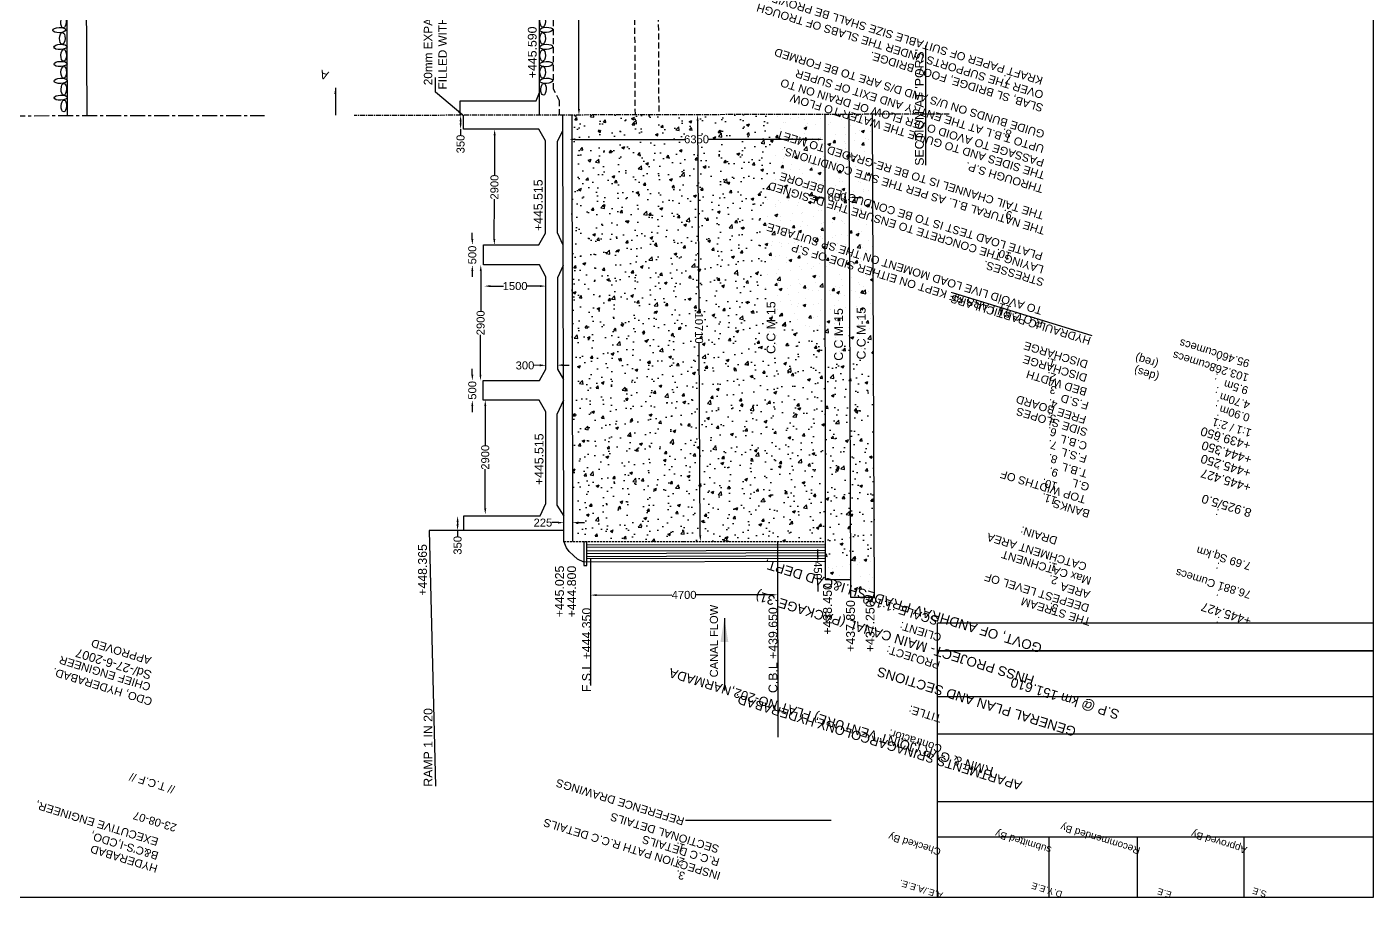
# Model space of a CAD drawing. Header units: millimetres. Extents: x 3621 to 101772, y 3733 to 84143.
# Drawn here: x 68120 to 101772, y 3733 to 25505 of the extents above; entities that cross this region are included whole.
import ezdxf

# ---------------------------------------------------------------- set-up
doc = ezdxf.new("R2010")
doc.units = ezdxf.units.MM
doc.header["$MEASUREMENT"] = 0
doc.linetypes.add('CENTER', pattern=[2, 1.25, -0.25, 0.25, -0.25])
doc.linetypes.add('DASHED', pattern=[0.75, 0.5, -0.25])
for name, color, linetype in [('DIM', 7, 'Continuous'), ('DWG', 7, 'Continuous'), ('TXT', 7, 'Continuous'), ('TXT @ 1', 7, 'Continuous')]:
    doc.layers.add(name, color=color, linetype=linetype)
doc.styles.add('Notes', font='arial.ttf')
doc.styles.get("Standard").update_dxf_attribs({"font": 'arial.ttf'})
doc.dimstyles.new('Civil', dxfattribs={"dimtxt": 200, "dimasz": 150, "dimexe": 0.1, "dimexo": 0.0625, "dimgap": 0.09, "dimtad": 0, "dimdec": 0, "dimzin": 12, "dimdsep": 46, "dimtxsty": 'Standard', "dimcen": 0.1, "dimse1": 1, "dimse2": 1, "dimadec": 0, "dimazin": 2, "dimtfac": 1, "dimtdec": 0, "dimtofl": 0, "dimtmove": 0, "dimatfit": 3, "dimfxl": 1, "dimfrac": 1, "dimtolj": 1, "dimtzin": 0, "dimarcsym": 0})

# ---------------------------------------------------------------- blocks, each defined once
blk = doc.blocks.new('*D54')
at = {"layer": 'Defpoints', "color": 0, "ltscale": 100, "transparency": 16777216}
for p in [(81658, 35725), (81919, 35725), (81658, 23303)]:
    blk.add_point(p, dxfattribs=at)
at = {"layer": 'DIM', "color": 0, "lineweight": -2, "ltscale": 100, "transparency": 16777216}
for p, q in [((81919, 35575), (81919, 29881)), ((81919, 23453), (81919, 29147))]:
    blk.add_line(p, q, dxfattribs=at)
at = {"layer": 'DIM', "color": 0, "ltscale": 100, "transparency": 16777216}
for points in [[(81894, 35575), (81944, 35575), (81919, 35725)], [(81894, 23453), (81944, 23453), (81919, 23303)]]:
    blk.add_solid(points, dxfattribs=at)
at = {"layer": 'DIM', "color": 0, "ltscale": 100, "transparency": 16777216, "insert": (81919, 29514), "char_height": 200, "attachment_point": 5, "rotation": 90}
blk.add_mtext('\\A1;12500', dxfattribs=at)
blk = doc.blocks.new('*D55')
at = {"layer": 'Defpoints', "color": 0, "ltscale": 100, "transparency": 16777216}
for p in [(79031, 23297), (78961, 22950), (79031, 22950)]:
    blk.add_point(p, dxfattribs=at)
at = {"layer": 'DIM', "color": 0, "lineweight": -2, "ltscale": 100, "transparency": 16777216}
for p, q in [((78961, 23147), (78961, 23100)), ((78961, 22950), (78961, 22800))]:
    blk.add_line(p, q, dxfattribs=at)
at = {"layer": 'DIM', "color": 0, "ltscale": 100, "transparency": 16777216}
for points in [[(78936, 23147), (78986, 23147), (78961, 23297)], [(78936, 23100), (78986, 23100), (78961, 22950)]]:
    blk.add_solid(points, dxfattribs=at)
at = {"layer": 'DIM', "color": 0, "ltscale": 100, "transparency": 16777216, "insert": (78961, 22579), "char_height": 200, "attachment_point": 5, "rotation": 90}
blk.add_mtext('\\A1;350', dxfattribs=at)
blk = doc.blocks.new('*D56')
at = {"layer": 'Defpoints', "color": 0, "ltscale": 100, "transparency": 16777216}
for p in [(79697, 22950), (79689, 20056), (79804, 20055)]:
    blk.add_point(p, dxfattribs=at)
at = {"layer": 'DIM', "color": 0, "lineweight": -2, "ltscale": 100, "transparency": 16777216}
for p, q in [((79812, 22800), (79809, 21802)), ((79804, 20205), (79807, 21202))]:
    blk.add_line(p, q, dxfattribs=at)
at = {"layer": 'DIM', "color": 0, "ltscale": 100, "transparency": 16777216}
for points in [[(79787, 22800), (79837, 22800), (79813, 22950)], [(79779, 20205), (79829, 20205), (79804, 20055)]]:
    blk.add_solid(points, dxfattribs=at)
at = {"layer": 'DIM', "color": 0, "ltscale": 100, "transparency": 16777216, "insert": (79808, 21502), "char_height": 200, "attachment_point": 5, "rotation": 89.8244}
blk.add_mtext('\\A1;2900', dxfattribs=at)
blk = doc.blocks.new('*D57')
at = {"layer": 'Defpoints', "color": 0, "ltscale": 100, "transparency": 16777216}
for p in [(79538, 20056), (79254, 19556), (79538, 19556)]:
    blk.add_point(p, dxfattribs=at)
at = {"layer": 'DIM', "color": 0, "lineweight": -2, "ltscale": 100, "transparency": 16777216}
for p, q in [((79254, 20206), (79254, 20356)), ((79254, 19406), (79254, 19256))]:
    blk.add_line(p, q, dxfattribs=at)
at = {"layer": 'DIM', "color": 0, "ltscale": 100, "transparency": 16777216}
for points in [[(79229, 20206), (79279, 20206), (79254, 20056)], [(79229, 19406), (79279, 19406), (79254, 19556)]]:
    blk.add_solid(points, dxfattribs=at)
at = {"layer": 'DIM', "color": 0, "ltscale": 100, "transparency": 16777216, "insert": (79254, 19806), "char_height": 200, "attachment_point": 5, "rotation": 90}
blk.add_mtext('\\A1;500', dxfattribs=at)
blk = doc.blocks.new('*D58')
at = {"layer": 'Defpoints', "color": 0, "ltscale": 100, "transparency": 16777216}
for p in [(79555, 19028), (79555, 18939), (81092, 18939)]:
    blk.add_point(p, dxfattribs=at)
at = {"layer": 'DIM', "color": 0, "lineweight": -2, "ltscale": 100, "transparency": 16777216}
for p, q in [((79705, 19028), (80035, 19028)), ((80942, 19028), (80613, 19028))]:
    blk.add_line(p, q, dxfattribs=at)
at = {"layer": 'DIM', "color": 0, "ltscale": 100, "transparency": 16777216}
for points in [[(79705, 19053), (79705, 19003), (79555, 19028)], [(80942, 19053), (80942, 19003), (81092, 19028)]]:
    blk.add_solid(points, dxfattribs=at)
at = {"layer": 'DIM', "color": 0, "ltscale": 100, "transparency": 16777216, "insert": (80324, 19028), "char_height": 200, "attachment_point": 5}
blk.add_mtext('\\A1;1500', dxfattribs=at)
blk = doc.blocks.new('*D59')
at = {"layer": 'Defpoints', "color": 0, "ltscale": 100, "transparency": 16777216}
for p in [(81091, 17049), (81092, 16948), (81380, 16950)]:
    blk.add_point(p, dxfattribs=at)
at = {"layer": 'DIM', "color": 0, "lineweight": -2, "ltscale": 100, "transparency": 16777216}
for p, q in [((80941, 17048), (80791, 17046)), ((81529, 17053), (81679, 17054))]:
    blk.add_line(p, q, dxfattribs=at)
at = {"layer": 'DIM', "color": 0, "ltscale": 100, "transparency": 16777216}
for points in [[(80941, 17073), (80941, 17023), (81091, 17049)], [(81529, 17078), (81529, 17028), (81379, 17052)]]:
    blk.add_solid(points, dxfattribs=at)
at = {"layer": 'DIM', "color": 0, "ltscale": 100, "transparency": 16777216, "insert": (80571, 17045), "char_height": 200, "attachment_point": 5, "rotation": 0.4973}
blk.add_mtext('\\A1;300', dxfattribs=at)
blk = doc.blocks.new('*D60')
at = {"layer": 'Defpoints', "color": 0, "ltscale": 100, "transparency": 16777216}
for p in [(79526, 16664), (79254, 16180), (79526, 16180)]:
    blk.add_point(p, dxfattribs=at)
at = {"layer": 'DIM', "color": 0, "lineweight": -2, "ltscale": 100, "transparency": 16777216}
for p, q in [((79254, 16814), (79254, 16964)), ((79254, 16030), (79254, 15880))]:
    blk.add_line(p, q, dxfattribs=at)
at = {"layer": 'DIM', "color": 0, "ltscale": 100, "transparency": 16777216}
for points in [[(79229, 16814), (79279, 16814), (79254, 16664)], [(79229, 16030), (79279, 16030), (79254, 16180)]]:
    blk.add_solid(points, dxfattribs=at)
at = {"layer": 'DIM', "color": 0, "ltscale": 100, "transparency": 16777216, "insert": (79254, 16422), "char_height": 200, "attachment_point": 5, "rotation": 90}
blk.add_mtext('\\A1;500', dxfattribs=at)
blk = doc.blocks.new('*D61')
at = {"layer": 'Defpoints', "color": 0, "ltscale": 100, "transparency": 16777216}
for p in [(79538, 19556), (79457, 16665), (79529, 16664)]:
    blk.add_point(p, dxfattribs=at)
at = {"layer": 'DIM', "color": 0, "lineweight": -2, "ltscale": 100, "transparency": 16777216}
for p, q in [((79466, 19406), (79463, 18411)), ((79458, 16815), (79461, 17810))]:
    blk.add_line(p, q, dxfattribs=at)
at = {"layer": 'DIM', "color": 0, "ltscale": 100, "transparency": 16777216}
for points in [[(79441, 19406), (79491, 19406), (79466, 19556)], [(79433, 16815), (79483, 16815), (79457, 16665)]]:
    blk.add_solid(points, dxfattribs=at)
at = {"layer": 'DIM', "color": 0, "ltscale": 100, "transparency": 16777216, "insert": (79462, 18110), "char_height": 200, "attachment_point": 5, "rotation": 89.8259}
blk.add_mtext('\\A1;2900', dxfattribs=at)
blk = doc.blocks.new('*D62')
at = {"layer": 'Defpoints', "color": 0, "ltscale": 100, "transparency": 16777216}
for p in [(79526, 16180), (79526, 13320), (79578, 13320)]:
    blk.add_point(p, dxfattribs=at)
at = {"layer": 'DIM', "color": 0, "lineweight": -2, "ltscale": 100, "transparency": 16777216}
for p, q in [((79578, 16030), (79578, 15050)), ((79578, 13470), (79578, 14450))]:
    blk.add_line(p, q, dxfattribs=at)
at = {"layer": 'DIM', "color": 0, "ltscale": 100, "transparency": 16777216}
for points in [[(79553, 16030), (79603, 16030), (79578, 16180)], [(79553, 13470), (79603, 13470), (79578, 13320)]]:
    blk.add_solid(points, dxfattribs=at)
at = {"layer": 'DIM', "color": 0, "ltscale": 100, "transparency": 16777216, "insert": (79578, 14750), "char_height": 200, "attachment_point": 5, "rotation": 90}
blk.add_mtext('\\A1;2900', dxfattribs=at)
blk = doc.blocks.new('*D63')
at = {"layer": 'Defpoints', "color": 0, "ltscale": 100, "transparency": 16777216}
for p in [(79039, 13283), (78886, 12920), (79039, 12920)]:
    blk.add_point(p, dxfattribs=at)
at = {"layer": 'DIM', "color": 0, "lineweight": -2, "ltscale": 100, "transparency": 16777216}
for p, q in [((78886, 13133), (78886, 13070)), ((78886, 12920), (78886, 12770))]:
    blk.add_line(p, q, dxfattribs=at)
at = {"layer": 'DIM', "color": 0, "ltscale": 100, "transparency": 16777216}
for points in [[(78861, 13133), (78911, 13133), (78886, 13283)], [(78861, 13070), (78911, 13070), (78886, 12920)]]:
    blk.add_solid(points, dxfattribs=at)
at = {"layer": 'DIM', "color": 0, "ltscale": 100, "transparency": 16777216, "insert": (78886, 12549), "char_height": 200, "attachment_point": 5, "rotation": 90}
blk.add_mtext('\\A1;350', dxfattribs=at)
blk = doc.blocks.new('*D64')
at = {"layer": 'Defpoints', "color": 0, "ltscale": 100, "transparency": 16777216}
for p in [(81542, 13116), (81542, 12646), (81759, 12646)]:
    blk.add_point(p, dxfattribs=at)
at = {"layer": 'DIM', "color": 0, "lineweight": -2, "ltscale": 100, "transparency": 16777216}
for p, q in [((81392, 13116), (81242, 13116)), ((81909, 13116), (82059, 13116))]:
    blk.add_line(p, q, dxfattribs=at)
at = {"layer": 'DIM', "color": 0, "ltscale": 100, "transparency": 16777216}
for points in [[(81392, 13141), (81392, 13091), (81542, 13116)], [(81909, 13141), (81909, 13091), (81759, 13116)]]:
    blk.add_solid(points, dxfattribs=at)
at = {"layer": 'DIM', "color": 0, "ltscale": 100, "transparency": 16777216, "insert": (81019, 13116), "char_height": 200, "attachment_point": 5, "rotation": 0.0043}
blk.add_mtext('\\A1;225', dxfattribs=at)
blk = doc.blocks.new('*D65')
at = {"layer": 'Defpoints', "color": 0, "ltscale": 100, "transparency": 16777216}
for p in [(82212, 11190), (86884, 11313), (86885, 11198)]:
    blk.add_point(p, dxfattribs=at)
at = {"layer": 'DIM', "color": 0, "lineweight": -2, "ltscale": 100, "transparency": 16777216}
for p, q in [((82362, 11305), (84246, 11308)), ((86734, 11312), (84850, 11309))]:
    blk.add_line(p, q, dxfattribs=at)
at = {"layer": 'DIM', "color": 0, "ltscale": 100, "transparency": 16777216}
for points in [[(82362, 11330), (82362, 11280), (82212, 11305)], [(86734, 11337), (86734, 11287), (86884, 11313)]]:
    blk.add_solid(points, dxfattribs=at)
at = {"layer": 'DIM', "color": 0, "ltscale": 100, "transparency": 16777216, "insert": (84548, 11309), "char_height": 200, "attachment_point": 5, "rotation": 0.094}
blk.add_mtext('\\A1;4700', dxfattribs=at)
blk = doc.blocks.new('*D66')
at = {"layer": 'Defpoints', "color": 0, "ltscale": 100, "transparency": 16777216}
for p in [(88086, 12148), (87891, 11699), (88087, 11699)]:
    blk.add_point(p, dxfattribs=at)
at = {"layer": 'DIM', "color": 0, "lineweight": -2, "ltscale": 100, "transparency": 16777216}
for p, q in [((87891, 12298), (87890, 12448)), ((87892, 11549), (87892, 11399))]:
    blk.add_line(p, q, dxfattribs=at)
at = {"layer": 'DIM', "color": 0, "ltscale": 100, "transparency": 16777216}
for points in [[(87916, 12298), (87866, 12298), (87891, 12148)], [(87917, 11549), (87867, 11549), (87891, 11699)]]:
    blk.add_solid(points, dxfattribs=at)
at = {"layer": 'DIM', "color": 0, "ltscale": 100, "transparency": 16777216, "insert": (87891, 11923), "char_height": 200, "attachment_point": 5, "rotation": 270.074}
blk.add_mtext('\\A1;450', dxfattribs=at)
blk = doc.blocks.new('*D67')
at = {"layer": 'Defpoints', "color": 0, "ltscale": 100, "transparency": 16777216}
for p in [(84796, 23311), (84885, 23311), (84864, 12646)]:
    blk.add_point(p, dxfattribs=at)
at = {"layer": 'DIM', "color": 0, "lineweight": -2, "ltscale": 100, "transparency": 16777216}
for p, q in [((84886, 23161), (84917, 18345)), ((84953, 12796), (84922, 17612))]:
    blk.add_line(p, q, dxfattribs=at)
at = {"layer": 'DIM', "color": 0, "ltscale": 100, "transparency": 16777216}
for points in [[(84911, 23162), (84861, 23161), (84885, 23311)], [(84978, 12796), (84928, 12796), (84954, 12646)]]:
    blk.add_solid(points, dxfattribs=at)
at = {"layer": 'DIM', "color": 0, "ltscale": 100, "transparency": 16777216, "insert": (84920, 17979), "char_height": 200, "attachment_point": 5, "rotation": 270.3663}
blk.add_mtext('\\A1;10710', dxfattribs=at)
blk = doc.blocks.new('*D68')
at = {"layer": 'Defpoints', "color": 0, "ltscale": 100, "transparency": 16777216}
for p in [(88075, 21224), (88671, 21246), (88671, 21225)]:
    blk.add_point(p, dxfattribs=at)
at = {"layer": 'DIM', "color": 0, "lineweight": -2, "ltscale": 100, "transparency": 16777216}
for p, q in [((87925, 21246), (87775, 21246)), ((88821, 21246), (88971, 21246))]:
    blk.add_line(p, q, dxfattribs=at)
at = {"layer": 'DIM', "color": 0, "ltscale": 100, "transparency": 16777216}
for points in [[(87925, 21271), (87925, 21221), (88075, 21246)], [(88821, 21271), (88821, 21221), (88671, 21246)]]:
    blk.add_solid(points, dxfattribs=at)
at = {"layer": 'DIM', "color": 0, "ltscale": 100, "transparency": 16777216, "insert": (88373, 21246), "char_height": 200, "attachment_point": 5, "rotation": 0.0032}
blk.add_mtext('\\A1;600', dxfattribs=at)
blk = doc.blocks.new('*D141')
at = {"layer": 'Defpoints', "color": 0, "ltscale": 100, "transparency": 16777216}
for p in [(81677, 22655), (88042, 22696), (88042, 22655)]:
    blk.add_point(p, dxfattribs=at)
at = {"layer": 'TXT', "color": 0, "lineweight": -2, "ltscale": 100, "transparency": 16777216}
for p, q in [((81827, 22696), (84561, 22696)), ((87892, 22696), (85159, 22696))]:
    blk.add_line(p, q, dxfattribs=at)
at = {"layer": 'TXT', "color": 0, "ltscale": 100, "transparency": 16777216}
for points in [[(81827, 22721), (81827, 22671), (81677, 22696)], [(87892, 22721), (87892, 22671), (88042, 22696)]]:
    blk.add_solid(points, dxfattribs=at)
at = {"layer": 'TXT', "color": 0, "ltscale": 100, "transparency": 16777216, "insert": (84860, 22696), "char_height": 200, "attachment_point": 5}
blk.add_mtext('\\A1;6350', dxfattribs=at)

msp = doc.modelspace()

# ---------------------------------------------------------------- hatches: boundary and pattern name
at = {"layer": 'DWG', "ltscale": 100}
h = msp.add_hatch(dxfattribs=at)
h.set_pattern_fill('AR-CONC', color=256, scale=100)
h.set_pattern_definition([(50, (0, 0), (717.26, -62.752), [75, -825]), (355, (0, 0), (-138.7513, 752.192), [60, -660]), (100.45144, (59.8, -5.2), (578.509, 689.44), [63.74, -701.142]), (46.1842, (0, 200), (1067.241, -165.519), [112.5, -1237.5]), (96.6356, (88.9, 186.2), (934.662, 974.119), [95.61, -1051.714]), (351.1842, (0, 200), (934.662, 974.119), [90, -990]), (21, (100, 150), (596.907, -402.619), [75, -825]), (326, (100, 150), (243.3153, 725.15), [60, -660]), (71.45144, (149.74, 116.45), (840.2224, 322.531), [63.74, -701.142]), (37.5, (0, 0), (12.15986, 332.89385), [0, -652, 0, -670, 0, -662.5]), (7.5, (0, 0), (263.0695, 394.4117), [0, -382, 0, -637, 0, -252.5]), (327.5, (-223, 0), (533.8224, -22.5549), [0, -250, 0, -780, 0, -1035]), (317.5, (-323, 0), (583.1862, 100.105), [0, -325, 0, -518, 0, -735])])
h.paths.add_polyline_path([(88072, 23318.6), (81738, 23303.5), (81759, 12645.5), (88085.8, 12646)])
h.paths.add_polyline_path([(88663.5, 23320), (88072, 23318.6), (88087, 11699), (88706.5, 11699)])
h.paths.add_polyline_path([(89255.9, 23321.4), (88663.5, 23320), (88706.5, 11699), (88706.5, 11251.5), (89311.5, 11251.5)])
h.paths.add_polyline_path([(86774.2, 17271.3), (88202.9, 17271.3), (88202.9, 17612.6), (86774.2, 17612.6)], flags=9)
h.paths.add_polyline_path([(88463.8, 17101.1), (89892.4, 17101.1), (89892.4, 17442.3), (88463.8, 17442.3)], flags=9)
h.paths.add_polyline_path([(89029.5, 17132.8), (90458.1, 17132.8), (90458.1, 17474.1), (89029.5, 17474.1)], flags=9)

# ---------------------------------------------------------------- linework, layer by layer
at = {"ltscale": 100}
msp.add_lwpolyline([(101771.4, 3745.9), (3621.1, 3745.9), (3621.1, 68546.1), (101771.4, 68546.1)], close=True, dxfattribs=at)
at = {"layer": 'DWG', "ltscale": 100}
for points in [[(80936.5, 23301.6), (80936.5, 26316.5), (80817, 26555), (79442, 26555), (79442, 27061), (80842, 27061), (80943.5, 27277), (80943.5, 29721.5), (80820.5, 29942), (79424, 29942), (79424, 30448), (80806, 30448), (80933, 30685.5), (80933, 33028.5), (80781, 33335.5), (78419.5, 33335.5), (78419.5, 35785), (78383, 39431.5), (78383, 40659), (81012.5, 45926.5), (81012.5, 48618)], [(71015, 43870), (71243.5, 44274.5), (72076.5, 43792.5), (72757, 43092.5), (73187, 42478.5), (73504, 41811.5), (73717.5, 41186), (73863, 40466.5), (73863, 39799.5), (73863, 39304.5), (73638, 38520.5), (73439.5, 37999), (73195, 37536.5), (72864.5, 37074.5), (72560.5, 36698), (71891.5, 36117.5), (71098.5, 35708.5), (70464, 35431), (69552, 35259.5), (69616.5, 23288.7)], [(78949.5, 23296.8), (78949.5, 23661), (80850, 23661), (80936.5, 23869.5)], [(79039, 12920.1), (79039, 13283), (80950, 13283), (81092.5, 13593.5), (81092.5, 15884), (80925, 16180), (79526, 16180), (79526, 16664.5), (80937.5, 16664.5), (81092, 16948), (81092, 19257.5), (80933, 19556), (79537.5, 19556), (79537.5, 20055.5), (80919.5, 20055.5), (81079.5, 20354.5), (81079.5, 22659), (80913, 22950), (79031, 22950), (79031, 23297)], [(88086.4, 12148.5), (82045.5, 12131), (81886, 12202), (81782, 12293.5), (81678.5, 12394.5), (81607.5, 12489), (81542.5, 12645.5), (81513, 23302.9)], [(81738, 23303.5), (81759, 12645.5)], [(88087, 11699), (88072, 23318.6)], [(88087, 11699), (88706.5, 11699), (88706.5, 11251.5), (89311.5, 11251.5), (89255.9, 23321.4)], [(88663.5, 23320), (88706.5, 11699)], [(81522, 20048), (81380, 20358.5), (81380, 22644.5), (81514, 22919.5)], [(81523.4, 19546.9), (81380, 19236.5), (81380, 16950.5), (81531.3, 16689.5)], [(81532.7, 16181), (81365, 15821.5), (81365, 13549.5), (81540.7, 13281.6)], [(81541.7, 12920.1), (78173, 12920.1), (78334.5, 6533.5)], [(82041, 12645.5), (82041, 12046.5), (82117.5, 12046.5), (82117.5, 12645.5)], [(82117.5, 12563), (88085.9, 12566)], [(88086, 12492.5), (82117.5, 12502)], [(86882, 12645.9), (86890.5, 7756.5)], [(82117.5, 12410), (88086.1, 12431)], [(88086.1, 12364), (82117.5, 12336)], [(82117.5, 12272), (88086.2, 12299)], [(88086.3, 12216.5), (82117.5, 12213.5)], [(82212, 12213.5), (82212, 9045.5)]]:
    msp.add_lwpolyline(points, dxfattribs=at)
at = {"layer": 'DWG', "linetype": 'DASHED', "ltscale": 300}
for points in [[(83329.5, 23307.3), (83252, 40863.5), (83834.5, 40863.5), (83914.5, 23308.7)], [(81436, 23302.8), (81436, 23658), (81285, 23951), (81285, 26248.5), (81424, 26552), (81424, 27065), (81270, 27353), (81270, 29637.5), (81415, 29941), (81415, 30417), (81256.5, 30723.5), (81256.5, 33027), (81391.5, 33321), (81391.5, 33689.5), (78897.5, 33689.5), (78897.5, 33335.5)]]:
    msp.add_lwpolyline(points, dxfattribs=at)
at = {"layer": 'DWG', "ltscale": 300}
msp.add_lwpolyline([(22033.6, 33260.1), (57975.9, 33303.5), (64112.6, 35720.8), (69065.7, 35720.8), (69122.1, 23288.2)], dxfattribs=at)
at = {"layer": 'DWG', "linetype": 'CENTER', "ltscale": 300}
msp.add_lwpolyline([(5900.3, 24022.7), (5900.3, 23229.2), (74062.1, 23292.8)], dxfattribs=at)
at = {"layer": 'DWG', "linetype": 'CENTER', "ltscale": 100}
msp.add_lwpolyline([(91175, 23326), (76296.5, 23290.5)], dxfattribs=at)
at = {"layer": 'DWG', "linetype": 'DASHED', "ltscale": 100}
msp.add_lwpolyline([(81542.5, 12645.5), (88085.8, 12646)], dxfattribs=at)
at = {"layer": 'DWG', "ltscale": 100}
for centre, major_axis, ratio in [((69033.5, 25627.3), (4, 147.2), 0.4607331), ((81013.8, 25644.8), (4, 147.2), 0.4607331), ((68927.1, 25427.3), (163.5, 6.8), 0.4024659), ((69005.6, 25218.3), (4, 147.2), 0.4607331), ((81102.3, 25431.8), (163.5, 6.8), 0.4024659), ((81013.8, 25218.3), (4, 147.2), 0.4607331), ((68958.7, 25004.9), (163.5, 6.8), 0.4024659), ((69037.2, 24795.8), (4, 147.2), 0.4607331), ((81102.3, 25005.3), (163.5, 6.8), 0.4024659), ((81013.8, 24790.3), (4, 147.2), 0.4607331), ((68960.7, 24579.3), (163.5, 6.8), 0.4024659), ((81102.3, 24577.3), (163.5, 6.8), 0.4024659), ((69039.2, 24370.3), (4, 147.2), 0.4607331), ((81013.8, 24371.8), (4, 147.2), 0.4607331), ((68962.6, 24157.7), (163.5, 6.8), 0.4024659), ((69041.1, 23948.7), (4, 147.2), 0.4607331), ((81102.3, 24158.8), (163.5, 6.8), 0.4024659), ((81034.3, 23948.3), (4, 147.2), 0.4607331), ((68964.5, 23737.8), (163.5, 6.8), 0.4024659), ((69043, 23528.8), (4, 147.2), 0.4607331)]:
    msp.add_ellipse(centre, major_axis=major_axis, ratio=ratio, dxfattribs=at)
at = {"layer": 'TXT'}
for p, q in [((90589.6, 22046.9), (90589.6, 25038.3)), ((90889.6, 8768.6), (101770.5, 8768.6)), ((90886.8, 7834.3), (101772.4, 7834.3)), ((90885.4, 6143.6), (101770.9, 6143.6)), ((84585.4, 5680), (88226.8, 5680)), ((90885.8, 5263.2), (101770.7, 5263.2)), ((93670.2, 5263.2), (93670.2, 3746.1)), ((95876, 5262), (95876, 3753.7)), ((98542, 5261.8), (98542, 3748.7))]:
    msp.add_line(p, q, dxfattribs=at)
for points in [[(90884.9, 10611.4), (101771.4, 10611.4), (101771.4, 3745.9), (90884.9, 3745.9)], [(90887.7, 9909.2), (101770, 9909.2), (101770, 9909.2), (90887.7, 9909.2)]]:
    msp.add_lwpolyline(points, close=True, dxfattribs=at)

# ---------------------------------------------------------------- texts
for s, height, p in [('FILLED WITH MASTIC PAD', 210, (78615.7, 23941.7)), ('20mm EXPANSION JOINT', 210, (78251.8, 24048.6)), ('+445.590', 220, (80862.3, 24225.3)), ("SECTION AT 'PQRS'", 220, (90541, 22036.2)), ('+445.515', 220, (81010.5, 20403.9)), ('C.C M-15', 220, (86831.1, 17331.9)), ('C.C M-15', 220, (88520.6, 17161.7)), ('C.C M-15', 220, (89086.4, 17193.5)), ('+445.515', 220, (81032.6, 14054.4)), ('+448.365', 220, (78119, 11289.1)), ('+445.025', 220, (81544.9, 10751.6)), ('+444.800', 220, (81846.9, 10748.4)), ('+438.450', 220, (88242.7, 10315.1)), ('+437.850', 220, (88819.6, 9888.1)), ('+437.250', 220, (89307.9, 9881.3)), ('F.S.L +444.350', 220, (82220.2, 8879.2)), ('CANAL FLOW', 200, (85393.5, 9248.4)), ('C.B.L +439.650', 220, (86880.1, 8857.2)), ('RAMP 1 IN 20', 220, (78257.7, 6516.1))]:
    msp.add_text(s, height=height, rotation=90, dxfattribs=at).set_placement(p)
at = {"layer": 'TXT @ 1', "style": 'Notes'}
for s, height, p in [('KRAFT PAPER OF SUITABLE SIZE SHALL BE PROVIDED', 200, (93535.6, 24245.4)), ('OVER THE SUPPORTS UNDER THE SLABS OF TROUGH', 200, (93551.8, 23894.4)), ('GUIDE BUNDS ON U/S AND D/S ARE TO BE FORMED', 200, (93579, 22909.3)), ('SLAB, SL BRIDGE, FOOT BRIDGE.', 200, (93545, 23566.6)), ('A', 220, (75681.9, 24378.2)), ('UPTO T.B.L AT THE ENTRY AND EXIT OF SUPER', 200, (93567.9, 22541.2)), ('7.', 200, (92760.5, 24244.2)), ('PASSAGE TO AVOID OVER FLOW OF DRAIN ON TO', 200, (93567.9, 22195.5)), ('THE SIDES AND TO GUIDE THE WATER TO FLOW', 200, (93590.2, 21883.2)), ('THE TAIL CHANNEL IS TO BE RE-GRADED TO MEET', 200, (93559.9, 20879.6)), ('8.', 200, (92753.2, 22908.5)), ('THE NATURAL B.L. AS PER THE SITE CONDITIONS.', 200, (93588.1, 20499.9)), ('THROUGH S.P.', 200, (93545.8, 21540.7)), ('LAYING THE CONCRETE TO ENSURE THE DESIGNED', 200, (93554.9, 19528.8)), ('PLATE LOAD TEST IS TO BE CONDUCTED BEFORE', 200, (93532.8, 19859.8)), ('9.', 200, (92769, 20878.9)), ('TO AVOID LIVE LOAD MOMENT ON THE SP SUITABLE', 200, (93522.4, 18498.3)), ('R.C.C PILLARS BE KEPT ON EITHER SIDE OF S.P', 200, (93543.9, 18169.5)), ('10.', 200, (92744.2, 19854.4)), ('STRESSES.', 200, (93564.2, 19208.1)), ('%%UHYDRAULIC PARTICULARS', 200, (94735.4, 17745.5)), ('11.', 200, (92741.7, 18518.7)), ('DISCHARGE', 200, (94663.2, 17158.2)), ('95.460cumecs', 200, (98704.2, 17176.3)), ('DISCHARGE', 200, (94643.4, 16818.8)), ('1.', 200, (93853.9, 17178.9)), ('(req)', 200, (96421.7, 17161.2)), ('103.268cumecs', 200, (98682.1, 16823.1)), (':', 200, (97927.1, 17183)), ('BED WIDTH', 200, (94639.8, 16470)), ('2.', 200, (93860.6, 16824.2)), ('(des)', 200, (96440.2, 16834.8)), (':', 200, (97915.3, 16830.5)), ('3.', 200, (93877.9, 16502.8)), (':', 200, (97930, 16495.7)), ('9.5m', 200, (98671, 16503.1)), ('FREE BOARD', 200, (94619, 15771.8)), ('4.', 200, (93900, 16145.4)), ('F.S.D', 200, (94682.5, 16124.3)), (':', 200, (97935.9, 16160.8)), ('4.70m', 200, (98715.2, 16138.9)), ('SIDE SLOPES', 200, (94653.9, 15460)), ('5.', 200, (93865.2, 15791.2)), (':', 200, (97932.5, 15802.6)), ('0.90m', 200, (98709, 15823.8)), ('6.', 200, (93881, 15446.5)), ('+439.650', 220, (98734.1, 15135.9)), ('1:1 / 2:1', 200, (98753.7, 15441.6)), (':', 200, (97937.1, 15473)), ('7.', 200, (93893.7, 15120.7)), ('C.B.L', 200, (94645.2, 15114.5)), ('+444.350', 220, (98760, 14783.8)), (':', 200, (97941.3, 15148.2)), ('8.', 200, (93901.6, 14773.4)), ('F.S.L', 200, (94637.3, 14793.4)), ('+445.250', 220, (98737.8, 14450.2)), (':', 200, (97948.7, 14810.9)), ('9.', 200, (93921.3, 14437.9)), ('T.B.L', 200, (94653, 14425.2)), (':', 200, (97937.7, 14462.7)), ('TOP WIDTHS OF', 200, (94611.5, 13779.7)), ('10.', 200, (93897.6, 14110.3)), ('G.L', 200, (94701.4, 14088.4)), ('+445.427', 220, (98739.9, 14088.1)), ('11.', 200, (93889.7, 13747.2)), ('8.925/5.0', 220, (98753.6, 13453)), ('BANKS', 200, (94709.9, 13423.2)), (':', 200, (97939.5, 13441.2)), ('CATCHMENT AREA', 200, (94633.9, 12100.4)), ('DRAIN:', 200, (93898.4, 12750.8)), ('7.69 Sq.km', 200, (98742.3, 12110.2)), ('GOVT, OF ANDHRAV PRADESH.I&CAD DEPT.', 240, (93517.9, 10080.4)), ('Max CATCHNENT', 200, (94746.7, 11744.6)), ('1.', 200, (93889.2, 12079.8)), (':', 200, (97950, 12102.3)), ('DEEPEST LEVEL OF', 200, (94694.5, 11065.4)), ('2.', 200, (93914.3, 11747.2)), ('76.881 Cumecs', 200, (98742.3, 11397.8)), ('HNSS PROJECT- MAIN CANAL (PACKAGE-31)', 240, (93323, 9278)), ('AREA', 200, (94716.9, 11402.5)), ('SCALE :1:100', 220, (90917.2, 10755.6)), ('THE STREAM', 200, (94731, 10724)), ('3.', 200, (93920.6, 11056.7)), (':', 200, (97956.3, 11426.5)), ('+445.427', 220, (98748.1, 10750.1)), ('CLIENT:', 200, (91000.6, 10330.1)), (':', 200, (97953.2, 10749.2)), ('APPROVED', 200, (71247.6, 9754.9)), ('CHIEF ENGINEER', 200, (71232.1, 9094.7)), ('Sd/-27-6-2007', 220, (71258.5, 9399.8)), ('PROJECT:', 200, (90964.7, 9640.3)), ('CDO, HYDERABAD.', 200, (71274.4, 8728.2)), ('RMN & GVR (JOINT VENTURE) FLAT NO-202,NARMADA', 230, (92300.3, 6996.7)), ('GENERAL PLAN AND SECTIONS', 240, (94369.4, 7994.8)), ('S.P @ km 151.610', 240, (95451.5, 8422.6)), ('APARTMENTS SRINAGARCOLONY,HYDERABAD.', 230, (93013.8, 6640.3)), ('TITLE:', 200, (91002.4, 8305.2)), ('Contractor:', 200, (91015.2, 7549.7)), ('// T.C.F //', 200, (71832.4, 6531.6)), ('REFERENCE DRAWINGS', 200, (84572.7, 5737.2)), ('EXECUTIVE ENGINEER,', 200, (71424.8, 5224.3)), ('23-08-07', 200, (71881, 5573.9)), ('SECTIONAL DETAILS', 200, (85442.6, 5041.1)), ("B&C'S-I,CDO,", 200, (71425.7, 4875.2)), ('INSPECTION PATH R.C.C DETAILS', 200, (85476.9, 4372.6)), ('Checked By', 180, (90985, 4964.7)), ('submitted By', 180, (93746.6, 5008.2)), ('Recommended By', 180, (95968.1, 4990.8)), ('Approved By', 180, (98636, 5007.1)), ('R.C.C DETAILS', 200, (85451.2, 4715.4)), ('1.', 200, (84588.1, 5063.6)), ('HYDERABAD', 200, (71406, 4554)), ('2.', 200, (84576.8, 4715.3)), ('3.', 200, (84591.8, 4367)), ('A.E./A.E.E.', 160, (91029, 3867.4)), ('D.Y.E.E', 160, (94019, 3895.6)), ('E.E', 160, (96750.5, 3882.6)), ('S.E', 160, (99127.6, 3897.3))]:
    msp.add_text(s, height=height, rotation=162.91013, dxfattribs=at).set_placement(p)
for s, p in [('2OmmEXPANSION JOINT', (74319.3, 24679.3)), ('NOTES', (77565.6, 24604.5)), ('RO', (77565.6, 24604.5))]:
    msp.add_text(s, height=0.1, dxfattribs=at).set_placement(p)

# ---------------------------------------------------------------- dimensions: what is measured, and where the dimension line sits
at = {"layer": 'DIM', "ltscale": 100}
for p1, p2, distance, text, picture, middle in [((81658, 23303.3), (81658, 35724.9), -260.9, '12500', '*D54', (81919, 29514.1)), ((79031, 23297), (79031, 22950), -70, '350', '*D55', (78961, 22579.4)), ((84864, 12645.8), (84795.8, 23310.8), -89.6, '10710', '*D67', (84919.5, 17978.8)), ((79697.4, 22950), (79688.6, 20055.5), 115.2, '2900', '*D56', (79808.2, 21502.4)), ((88074.7, 21224.5), (88671.2, 21224.5), 21.8, '600', '*D68', (88373, 21246.3)), ((79537.5, 19556), (79528.7, 16664.5), -71.5, '2900', '*D61', (79461.6, 18110.5)), ((81092, 18939.3), (79555.2, 18939.3), -88.7, '1500', '*D58', (80323.6, 19028)), ((81380, 16950.5), (81092, 16948), -101.1, '300', '*D59', (80570.5, 17044.5)), ((79526, 16664.5), (79526, 16180), -272.3, '500', '*D60', (79253.7, 16422.3)), ((79526, 16180), (79526, 13320.4), 52.2, '2900', '*D62', (79578.2, 14750.2)), ((79039, 13283), (79039, 12920.1), -153.1, '350', '*D63', (78885.9, 12549.4)), ((81759, 12645.5), (81542.5, 12645.5), -470.9, '225', '*D64', (81019, 13116.4)), ((88086.4, 12148.5), (88087, 11699), -195.5, '450', '*D66', (87891.2, 11923.5)), ((82212, 11190.2), (86884.5, 11197.8), 114.9, '4700', '*D65', (84548.1, 11308.9))]:
    dim = msp.add_aligned_dim(p1=p1, p2=p2, distance=distance, text=text, dimstyle='Civil', dxfattribs=at)
    dim.commit()
    dim.dimension.update_dxf_attribs({"geometry": picture, "text_midpoint": middle})
dim = msp.add_aligned_dim(p1=(79537.5, 20055.5), p2=(79537.5, 19556), distance=-283.9923634, dimstyle='Civil', dxfattribs=at)
dim.commit()
dim.dimension.update_dxf_attribs({"geometry": '*D57', "text_midpoint": (79253.5076366, 19805.75)})
at = {"layer": 'TXT', "ltscale": 100}
dim = msp.add_aligned_dim(p1=(81677.1, 22654.7), p2=(88042.4, 22654.7), distance=41.5, text='6350', dimstyle='Civil', dxfattribs=at)
dim.commit()
dim.dimension.update_dxf_attribs({"geometry": '*D141', "text_midpoint": (84859.8, 22696.1)})

# ---------------------------------------------------------------- leaders
at = {"layer": 'DIM', "ltscale": 100}
for points, override in [([(75830, 23980), (75830, 23299.6)], {"dimgap": 0.09, "dimtad": 0}), ([(85555.9, 10729.5), (85555.9, 8923.7)], {"dimasz": 600, "dimgap": 0.09, "dimtad": 0})]:
    msp.add_leader(points, dimstyle='Civil', override=override, dxfattribs=at)
at = {"layer": 'TXT', "ltscale": 100}
msp.add_leader([(79019.6, 23300.9), (78336.6, 23873.4), (78336.6, 24244.4)], dimstyle='Civil', override={"dimgap": 0.09, "dimtad": 0}, dxfattribs=at)

doc.saveas('drawing.dxf')
